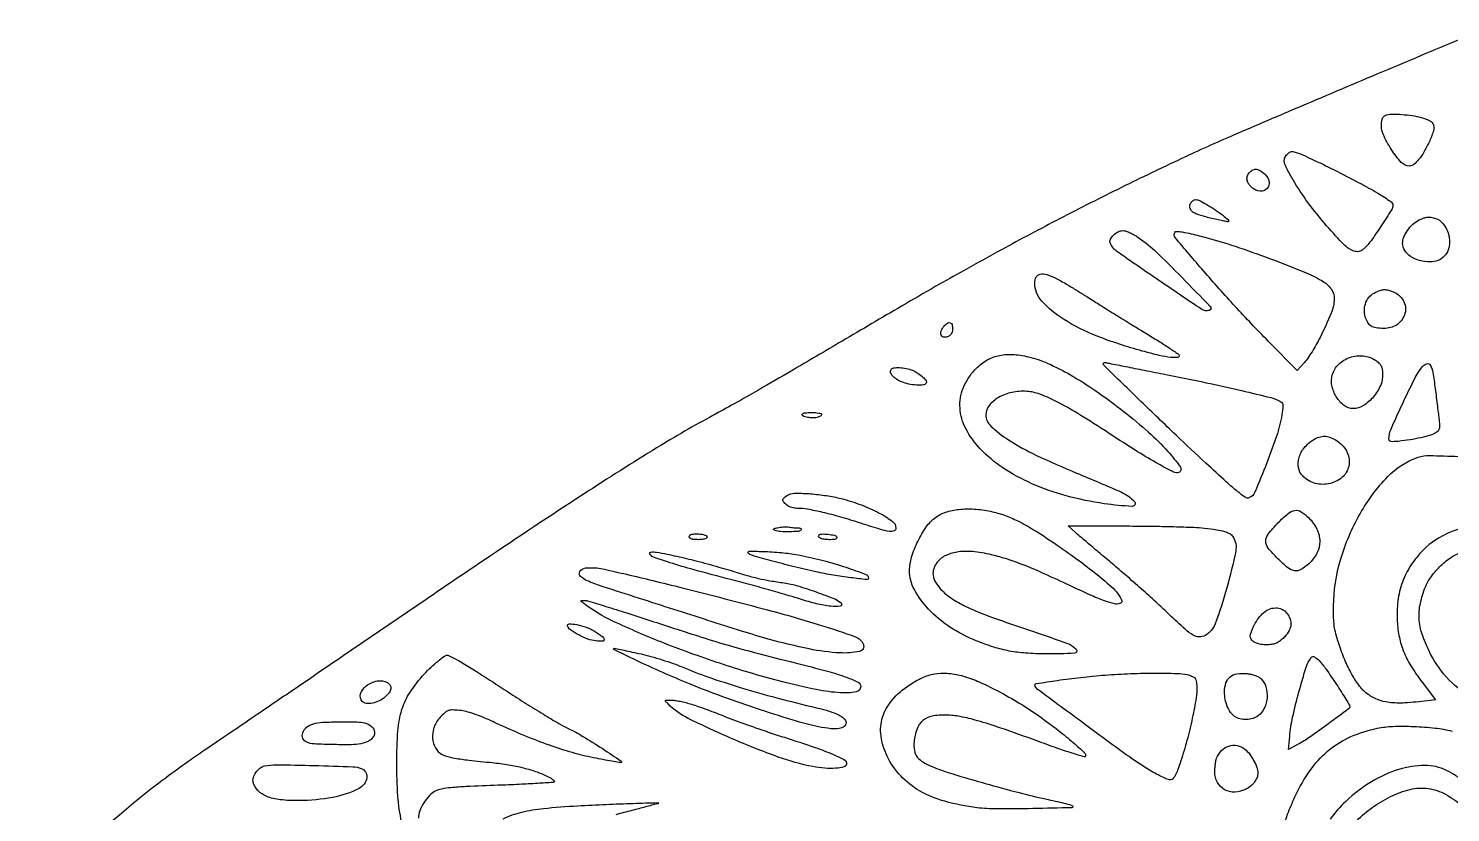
# Model space of a CAD drawing. Header units: inches. Extents: x 164 to 6104, y 4585 to 8790.
# Drawn here: x 5519 to 5571.2, y 5364.5 to 5393.3 of the extents above; entities that cross this region are included whole.
import ezdxf

# ---------------------------------------------------------------- set-up
doc = ezdxf.new("R2010")
doc.units = ezdxf.units.IN
doc.header["$LTSCALE"] = 50
doc.header["$MEASUREMENT"] = 0

# ---------------------------------------------------------------- blocks, each defined once
blk = doc.blocks.new('JACZ-COO-GE-001-CAR-LOGO-R00')
at = {"color": 8}
for points in [[(4631.74, 3511.57, 0.000567), (4592.33, 3495.03, 0.000775), (4550.61, 3477.39, 0.001351), (4516.07, 3462.61, 0.007958), (4489.59, 3450.69, 0.004961), (4458.93, 3435.93, 0.004833), (4427.25, 3419.9, 0.005689), (4397.57, 3404.1, 0.001585), (4378.45, 3393.55, 0.00335), (4363.7, 3385.23, 0.002434), (4346.43, 3375.22, 0.000501), (4316.07, 3357.38, -0.000529), (4290.06, 3342.1, -0.001877), (4273.34, 3332.39, -0.002868), (4260.96, 3325.35, -0.004296), (4250.07, 3319.36, 0.014412), (4221.29, 3302.78, 0.006353), (4184.17, 3279.29, 0.004308), (4133.16, 3245.46, 0.001338), (4057.07, 3193.74, -0.000248), (4036.99, 3180.03, -0.000258), (4017.18, 3166.53, -0.000248), (4000.04, 3154.88, -0.001137), (3990.07, 3148.15, 0.006583), (3982.13, 3142.65, 0.004316), (3973.11, 3136.12, 0.004342), (3964.45, 3129.61, 0.008321), (3957.62, 3124.21, 0.01648), (3900.54, 3074.22, 0.009014)], [(4638.99, 3174.7, -0.082606), (4626.45, 3184.06, -0.072011), (4616.91, 3197.4, -0.032571), (4612.86, 3206.65, -0.063556), (4611.1, 3214.5, -0.068484), (4611.44, 3222.14, -0.043981), (4613.79, 3230.71, -0.064613), (4616.77, 3236.36, -0.042979), (4621.5, 3241.98, -0.043364), (4627.04, 3246.63, -0.073037), (4632.45, 3249.34, -0.097052)], [(4643.05, 3262.74, 0.099462), (4626.85, 3259.67, 0.100277), (4613.14, 3250.58, 0.051686), (4606.81, 3242.79, 0.057463), (4602.48, 3234.13, 0.056189), (4600.16, 3224.54, 0.04604), (4599.82, 3214, 0.036571), (4600.9, 3205.91, 0.04604), (4603.11, 3198.69, 0.041317), (4606.82, 3191.42, 0.022346), (4612.5, 3183.12), (4619.37, 3173.97), (4615.22, 3173.47, -0.014987), (4603.62, 3172.43, -0.045192), (4595.69, 3172.67, -0.064655), (4589.66, 3174.21, -0.068375), (4584.35, 3177.22, -0.069869), (4580.56, 3181.06, -0.031565), (4576.69, 3187, -0.028115), (4573.04, 3194.43, -0.021754), (4569.89, 3202.87, -0.013966), (4568.43, 3207.83, -0.029979), (4567.65, 3211.74, -0.027437), (4567.3, 3215.92, -0.009957), (4567.25, 3221.88, -0.069376), (4570.83, 3245.61, -0.057285), (4580.87, 3269.16, -0.060872), (4594.96, 3288.14, -0.123687), (4610.56, 3298.01, -0.083516), (4616.27, 3298.88, -0.007179), (4631.08, 3298.44, -0.010106)], [(4142.78, 3113.26, -0.044716), (4152.36, 3116.6, -0.037207), (4163.41, 3118.51, -0.010317), (4180.97, 3119.86, -0.002847), (4195.52, 3120.59, -0.003404), (4209.24, 3121.1, -0.000579), (4222, 3121.48, -0.678536), (4222.15, 3121.13, -0.131394), (4221.81, 3120.93, -0.00025), (4215.62, 3119.27, -0.00178), (4208.65, 3117.43, -0.0011), (4200.43, 3115.31, 0.004673)], [(4090.92, 3111.56, -0.035173), (4089.05, 3124.79, -0.017238), (4088.46, 3141.8, -0.018494), (4089.05, 3158.21, -0.056725), (4091.11, 3169.12, -0.070466), (4095.27, 3177.94, -0.041235), (4102.49, 3187.16, -0.016649), (4105.96, 3190.68, -0.018033), (4109.57, 3193.85, -0.014016), (4112.82, 3196.36, -0.155379), (4114.35, 3196.87, -0.115095), (4114.56, 3196.83, -0.001119), (4115.94, 3196.17, -0.003631), (4117.52, 3195.39, -0.002336), (4119.35, 3194.46, -0.020501), (4122.26, 3192.82, -0.002062), (4129, 3188.6, -0.002585), (4136.99, 3183.49, -0.002054), (4145.57, 3177.89, 0.004584), (4154.46, 3172.15, 0.004677), (4163.4, 3166.61, 0.004546), (4171.25, 3161.95, 0.019342), (4176.07, 3159.39, -0.023052), (4183.63, 3155.3, -0.0093), (4193.57, 3149.06, -0.00466), (4203.1, 3142.7, -0.738285), (4202.84, 3141.88, -0.044198), (4202.04, 3141.95, -0.001057), (4198.34, 3142.62, -0.00231), (4194, 3143.43, -0.001566), (4189.06, 3144.4, -0.020772), (4178.23, 3147.03, -0.015431), (4166.5, 3150.79, -0.013644), (4153.58, 3155.78, -0.009239), (4139.14, 3162.13, 0.00747), (4132.74, 3164.97, 0.017164), (4127.83, 3166.86, 0.022588), (4123.85, 3168.05, 0.038377), (4120.42, 3168.63, 0.014206), (4116.82, 3168.85, 0.085446), (4114.97, 3168.59, 0.098158), (4113.42, 3167.74, 0.021672), (4111.18, 3165.69, 0.09152), (4107.95, 3161, 0.097888), (4106.71, 3155.57, 0.107504), (4107.66, 3150.48, 0.133567), (4110.61, 3146.7, 0.090346), (4113.39, 3145.32, 0.025955), (4118.07, 3144.22, 0.016296), (4125.3, 3143.17, 0.00397), (4137.27, 3141.92, -0.017316), (4145.54, 3140.84, -0.020456), (4153.27, 3139.22, -0.022198), (4160.16, 3137.15, -0.033688), (4165.92, 3134.7, -0.020001), (4167.34, 3133.9, -0.035841), (4168.43, 3133.11, -0.045294), (4169.1, 3132.45, -0.387488), (4169.09, 3132.06, -0.183264), (4168.45, 3131.77, -0.000713), (4160.31, 3131.27, -0.003481), (4151.04, 3130.77, -0.002167), (4140.17, 3130.32, 0.001775), (4123.97, 3129.65, 0.012423), (4116.08, 3129.11, 0.025537), (4111.32, 3128.41, 0.070693), (4108.13, 3127.29, 0.08403), (4105.07, 3124.98, 0.049607), (4102.25, 3121.34, 0.049832), (4100.23, 3117.25, 0.090078), (4099.57, 3113.59, 0.187299)], [(4639.86, 3027.24, -0.066979), (4623.75, 3026.19, -0.05844), (4605.56, 3029.6, -0.073931), (4590.17, 3037.03, -0.078576), (4578.31, 3048.17, -0.07794), (4570.43, 3062.46, -0.058112), (4568.68, 3069.82, -0.026077), (4568.04, 3079.76, -0.026099), (4568.44, 3089.74, -0.05622), (4570, 3097.27, -0.061242), (4573.7, 3105.15, -0.051663), (4579.39, 3112.41, -0.047189), (4586.98, 3118.91, -0.036159), (4596.35, 3124.55, -0.059618), (4606.44, 3128.24, -0.09271), (4615.67, 3128.67, -0.091873), (4624.49, 3125.73, -0.057613), (4633.36, 3119.4, -0.042536)], [(4634.37, 3131.99, 0.052249), (4624.99, 3137.94, 0.11812), (4613.94, 3140.47, 0.072171), (4600.64, 3138.41, 0.062667), (4586.64, 3132.1, 0.050759), (4573.51, 3122.12, 0.053419), (4565.59, 3112.96, 0.061652)], [(4541.51, 3108.71, -0.020393), (4544.67, 3117.71, -0.01964), (4548.58, 3126.55, -0.044431), (4556.26, 3139.21, -0.065258), (4565.25, 3148.6, -0.067061), (4576.17, 3155.19, -0.050139), (4589.57, 3159.45, -0.043055), (4597.57, 3160.44, -0.018605), (4608.31, 3160.42, -0.018684), (4619.21, 3159.6, -0.035807), (4627.83, 3157.99, -0.050447)]]:
    blk.add_lwpolyline(points, format="xyb", dxfattribs=at)
for points in [[(4612.07, 3471.71, -0.05131), (4616.49, 3470.07, -0.203778), (4618.35, 3467.93, -0.158886), (4618.33, 3464.72, -0.028725), (4616.1, 3459.11, -0.022273), (4613.44, 3454.01, -0.04052), (4610.77, 3450.15, -0.051484), (4608.24, 3447.64, -0.171208), (4606.07, 3446.88, -0.211998), (4601.91, 3448.72, -0.040615), (4596.77, 3455.43, -0.042467), (4592.66, 3463.17, -0.125706), (4591.76, 3469.07, -0.038444), (4592.04, 3470.67, -0.091997), (4592.54, 3471.76, -0.105665), (4593.35, 3472.51, -0.061874), (4594.57, 3473.03, -0.072171), (4597.45, 3473.44, -0.017922), (4602.22, 3473.25, -0.018833), (4607.43, 3472.66, -0.025436)], [(4567.57, 3444.9, -0.005525), (4580.64, 3438.19, -0.014059), (4589.93, 3432.96, -0.011102), (4596.54, 3428.78, -0.251348), (4597.57, 3426.86, -0.140942), (4596.88, 3424.46, -0.005144), (4591.69, 3416.37, -0.008889), (4586.46, 3408.7, -0.051301), (4583.23, 3405.01, -0.035254), (4581.93, 3403.96, -0.064757), (4580.73, 3403.33, -0.076444), (4579.55, 3403.1, -0.072795), (4578.34, 3403.22, -0.137926), (4573.12, 3406.21, -0.015486), (4563.74, 3416.36, -0.01966), (4554.2, 3428.27, -0.026744), (4546.63, 3439.76, -0.009295), (4543.35, 3445.62, -0.063857), (4542.18, 3448.7, -0.141602), (4542.27, 3450.84, -0.115407), (4543.49, 3452.79, -0.038764), (4544.76, 3453.89, -0.128998), (4545.78, 3454.29, -0.097481), (4547.03, 3454.19, -0.016958), (4549.29, 3453.48, -0.021945), (4551.54, 3452.57, -0.002879), (4556.22, 3450.41, -0.003341), (4561.74, 3447.77, -0.002792)], [(4532.32, 3442.56, -0.169379), (4534.33, 3438.89, -0.235302), (4533.26, 3435.37, -0.224248), (4529.73, 3433.99, -0.162334), (4525.77, 3435.63, -0.065152), (4523.92, 3437.7, -0.111288), (4523.07, 3439.85, -0.129437), (4523.29, 3441.93, -0.106599), (4524.5, 3443.8, -0.089957), (4526.2, 3444.99, -0.147276), (4527.93, 3445.22, -0.108194), (4529.88, 3444.45, -0.035871)], [(4503.07, 3426.89, -0.015356), (4507.12, 3424.32, -0.019234), (4510.7, 3421.69, -0.012488), (4513.52, 3419.31, -0.445293), (4513.53, 3418.54, -0.232935), (4513.13, 3418.43, -0.00328), (4510.58, 3418.89, -0.008332), (4507.6, 3419.5, -0.005295), (4504.14, 3420.31, -0.008893), (4499.6, 3421.52, -0.034596), (4496.87, 3422.5, -0.059095), (4495.18, 3423.49, -0.125732), (4494.25, 3424.67, -0.046169), (4493.89, 3425.74, -0.079231), (4493.81, 3426.68, -0.08677), (4494.04, 3427.53, -0.066449), (4494.55, 3428.35, -0.096914), (4495.9, 3429.46, -0.166869), (4497.32, 3429.69, -0.080079), (4499.31, 3429.01, -0.01148)], [(4620, 3419.9, -0.108902), (4622.52, 3418.25, -0.067083), (4624.64, 3415.4, -0.062155), (4626.08, 3411.83, -0.064208), (4626.57, 3408.05, -0.0876), (4625.85, 3404, -0.105599), (4623.81, 3400.73, -0.107469), (4620.64, 3398.62, -0.093543), (4616.71, 3397.88, -0.062887), (4611.23, 3398.57, -0.08457), (4606.66, 3400.61, -0.102495), (4603.65, 3403.67, -0.144378), (4602.57, 3407.32, -0.097381), (4603.19, 3410.5, -0.053738), (4605.08, 3413.99, -0.052535), (4607.76, 3417.12, -0.07513), (4610.75, 3419.2, -0.02861), (4613.4, 3420.32, -0.066881), (4615.5, 3420.77, -0.072131), (4617.55, 3420.63, -0.037921)], [(4466.8, 3410.85, -0.043132), (4475.84, 3403.67, -0.009713), (4489.85, 3389.9, -0.003589), (4504.21, 3375.01, -0.54929), (4503.74, 3373.1, -0.2314), (4499.88, 3373.62, -0.002678), (4477.89, 3388.44, -0.003627), (4456.54, 3403.23, -0.148918), (4453.11, 3407.62, -0.216786), (4453.22, 3409.46, -0.078668), (4454.83, 3411.59, -0.072622), (4457.2, 3413.3, -0.120394), (4459.57, 3413.88, -0.075504), (4460.9, 3413.68, -0.02386), (4462.79, 3412.99, -0.023219), (4464.85, 3412.01, -0.023828)], [(4502.57, 3410.19, -0.016662), (4516.97, 3405.88, -0.008174), (4535.02, 3399.49, -0.007278), (4552.05, 3392.86, -0.036081), (4561.27, 3388.31, -0.100558), (4566.03, 3384.05, -0.169223), (4567.62, 3378.99, -0.090731), (4566.06, 3371.72, -0.016854), (4560.38, 3359.22, -0.013695), (4558.47, 3355.63, -0.011625), (4556.27, 3351.94, -0.011784), (4554.11, 3348.67, -0.032015), (4552.38, 3346.5), (4548.64, 3342.38), (4533.85, 3357.39, -0.008263), (4516.9, 3375.19, -0.008685), (4500.82, 3393.25, -0.002533), (4486.3, 3410.32, -0.324025), (4486.11, 3412.94, -0.273607), (4487.15, 3413.49, -0.028704), (4489.98, 3413.18, -0.019034), (4494.55, 3412.23, -0.003852)], [(4425.85, 3389.24, -0.014322), (4428.62, 3387.74, -0.003625), (4433.03, 3385.14, -0.003695), (4438.03, 3382.1, -0.003727), (4442.97, 3378.99, 0.002522), (4448.69, 3375.37, 0.001142), (4456.22, 3370.68, 0.00113), (4464.2, 3365.76, 0.001548), (4471.39, 3361.38, -0.004159), (4477.76, 3357.46, -0.006421), (4483.19, 3353.95, -0.002474), (4487.78, 3350.87, -0.166926), (4488.33, 3350.13, -0.479285), (4487.6, 3349.02, -0.052582), (4484.08, 3349.05, -0.02921), (4478.17, 3350.08, -0.009244), (4469.49, 3352.29, -0.025345), (4446.45, 3359.89, -0.049118), (4429.16, 3368.61, -0.067088), (4418.15, 3377.88, -0.186439), (4414.57, 3387.15, -0.124843), (4415.33, 3390.16, -0.226329), (4417.35, 3391.62, -0.12866), (4420.78, 3391.37, -0.034946)], [(4598.14, 3382.41, -0.09533), (4601.13, 3380.43, -0.091492), (4603.22, 3377.45, -0.094734), (4604.07, 3374.01, -0.111656), (4603.5, 3370.71, -0.06917), (4601.78, 3367.78, -0.082802), (4599.4, 3365.62, -0.080828), (4596.41, 3364.32, -0.062279), (4592.87, 3363.88, -0.036731), (4589.01, 3364.16, -0.102584), (4586.48, 3365.09, -0.120429), (4584.76, 3366.85, -0.061208), (4583.51, 3369.69, -0.083347), (4583.02, 3373.54, -0.088416), (4583.85, 3377.25, -0.092084), (4585.85, 3380.33, -0.100172), (4588.78, 3382.37, -0.022127), (4591.56, 3383.44, -0.079372), (4593.43, 3383.74, -0.078713), (4595.31, 3383.45, -0.021535)], [(4372.57, 3363.91, -0.047224), (4372.44, 3362.56, -0.068709), (4372.06, 3361.43, -0.076469), (4371.42, 3360.53, -0.077896), (4370.55, 3359.87, -0.138281), (4368.24, 3359.36, -0.279704), (4366.76, 3360.38, -0.199559), (4366.7, 3362.57, -0.092587), (4368.22, 3365.05, -0.058657), (4369.95, 3366.55, -0.217489), (4371.33, 3366.8, -0.257733), (4372.26, 3365.91, -0.07667)], [(4352.01, 3342.47, -0.043747), (4354.87, 3340.97, -0.046236), (4357.36, 3339.02, -0.051492), (4359.01, 3337.11, -0.299261), (4359.05, 3335.84, -0.238593), (4357.64, 3334.98, -0.03324), (4354.13, 3334.94, -0.036194), (4350.13, 3335.44, -0.045869), (4346.56, 3336.5, -0.048034), (4343.86, 3337.89, -0.072696), (4341.87, 3339.63, -0.101061), (4340.89, 3341.39, -0.218014), (4341.08, 3342.9, -0.230144), (4342.38, 3343.72, -0.038016), (4345.42, 3343.83, -0.03951), (4348.91, 3343.42, -0.049599)], [(4411.33, 3349.37, -0.047298), (4421.26, 3346.02, -0.025269), (4432.81, 3340.13, -0.021506), (4445.83, 3331.89, -0.013675), (4460.27, 3321.24, -0.017048), (4472.71, 3310.84, -0.026787), (4482.57, 3301, -0.028024), (4488.98, 3293.03, -0.490927), (4488.16, 3290.27, -0.2119), (4485.54, 3290.41, -0.010265), (4477.66, 3294.61, -0.012655), (4467.1, 3300.86, -0.004735), (4452.61, 3310.16, 0.006543), (4436.61, 3320.33, 0.020295), (4425.47, 3326.6, 0.030002), (4417.1, 3330.26, 0.070097), (4410.42, 3331.7, 0.070454), (4402.88, 3331.18, 0.077664), (4396.04, 3328.57, 0.092431), (4391.25, 3324.51, 0.172414), (4389.57, 3319.78, 0.208944), (4392.12, 3313.94, 0.043677), (4401.15, 3306.94, 0.032379), (4415.44, 3298.99, 0.012996), (4435.9, 3289.94, -0.006164), (4458.87, 3280.14, -0.105316), (4465.49, 3275.36, -0.667708), (4464.32, 3272.9, -0.023594), (4450.07, 3274.27, -0.030614), (4430.58, 3278.31, -0.037893), (4413.12, 3284.5, -0.04158), (4398.3, 3292.6, -0.057631), (4386.71, 3302.32, -0.068419), (4379.33, 3312.64, -0.104246), (4376.34, 3323.19, -0.113688), (4377.96, 3333.4, -0.093164), (4383.93, 3342.71, -0.06465), (4389.53, 3347.3, -0.079802), (4395.75, 3349.92, -0.073067), (4402.91, 3350.58, -0.044586)], [(4481.57, 3340.33, -0.003596), (4502.1, 3336.14, -0.005147), (4520.24, 3332.1, -0.003346), (4535.29, 3328.48, -0.062283), (4539.84, 3326.73, -0.082964), (4540.82, 3325.98, -0.134129), (4541.3, 3325.05, -0.076357), (4541.39, 3323.64, -0.014143), (4541.08, 3321.04, -0.041787), (4538.55, 3310.22, -0.014528), (4533.16, 3295.11, -0.007806), (4527.07, 3280.17, -0.203119), (4524, 3277.21, -0.247744), (4522.28, 3277.42, -0.018547), (4518.38, 3280.34, -0.014249), (4512.44, 3285.42, -0.002792), (4502.07, 3294.92, -0.003594), (4486.75, 3309.33, -0.00217), (4468.79, 3326.6, -0.000189), (4450, 3344.85, -0.202614), (4449.57, 3345.87, -0.230192), (4449.71, 3346.15, -0.105201), (4450.08, 3346.34, -0.071786), (4450.65, 3346.4, -0.043216), (4451.32, 3346.31, 0.004334), (4452.64, 3346.04, 0.000057), (4460.93, 3344.4, 0.000163), (4470.52, 3342.5, 0.000107)], [(4588.67, 3347.6, -0.032523), (4590.49, 3346.19, -0.08751), (4591.51, 3344.92, -0.082261), (4592.07, 3343.33, -0.026469), (4592.36, 3340.83, -0.117348), (4591.36, 3334.92, -0.074269), (4587.69, 3328.92, -0.076269), (4582.56, 3324.42, -0.142698), (4577.31, 3322.88, -0.164375), (4572.75, 3324.42, -0.091521), (4568.76, 3328.8, -0.086574), (4566.44, 3334.57, -0.122932), (4566.63, 3340.09, -0.131289), (4569.91, 3345.55, -0.110691), (4575.67, 3349.07, -0.108636), (4582.49, 3349.84, -0.122395)], [(4619.22, 3333.18, 0.000083), (4619.78, 3328.67, 0.000078), (4620.34, 3324.07, 0.000077), (4620.85, 3319.99, 0.000268), (4621.18, 3317.35, -0.015455), (4621.42, 3314.78, -0.052244), (4621.35, 3313.1, -0.0826), (4620.97, 3311.92, -0.100831), (4620.24, 3311.02, -0.091846), (4617.9, 3309.71, -0.018706), (4613.32, 3308.35, -0.019157), (4607.81, 3307.16, -0.017064), (4602, 3306.33, -0.006783), (4598.31, 3305.99, -0.058803), (4596.67, 3306.05, -0.179911), (4595.88, 3306.49, -0.177681), (4595.57, 3307.34, -0.102551), (4596.55, 3312.09, -0.006433), (4602.44, 3325.2, -0.00915), (4608.62, 3337.92, -0.048892), (4612.77, 3344.41, -0.158479), (4614.92, 3345.85, -0.343918), (4616.66, 3345.14, -0.087829), (4618.01, 3341.39, -0.012218)], [(4305.57, 3319.95, -0.273255), (4305.01, 3319, -0.071345), (4303.29, 3318.35, -0.057664), (4300.97, 3318.11, -0.051227), (4298.55, 3318.38, -0.04019), (4295.96, 3319.17, -0.506421), (4295.74, 3320.02, -0.202741), (4297.06, 3320.72, -0.022382), (4300.57, 3320.88, -0.017551), (4302.49, 3320.81, -0.02856), (4304.1, 3320.6, -0.028129), (4305.3, 3320.31, -0.329699)], [(4568.33, 3306.88, -0.059251), (4571.52, 3304.38, -0.071397), (4573.81, 3301.33, -0.075903), (4575.05, 3297.93, -0.080295), (4575.18, 3294.38, -0.169675), (4572.17, 3288.26, -0.133738), (4565.68, 3284.63, -0.125337), (4557.9, 3284.66, -0.141555), (4551.49, 3288.46, -0.145805), (4549.36, 3292.72, -0.1161), (4549.65, 3297.87, -0.100301), (4552.34, 3302.96, -0.084215), (4556.96, 3306.97, -0.05511), (4559.86, 3308.33, -0.084013), (4562.6, 3308.77, -0.082888), (4565.37, 3308.29, -0.052256)], [(4315.58, 3276.88, -0.026834), (4325.93, 3273.63, -0.034013), (4335.06, 3269.5, -0.034425), (4341.85, 3265.22, -0.239386), (4343.57, 3261.83, -0.299814), (4342.64, 3260.42, -0.136547), (4340.36, 3260.11, -0.039609), (4335.68, 3261.14, -0.004824), (4325.65, 3264.3, 0.008756), (4315.38, 3267.45, 0.012566), (4306.17, 3269.85, 0.013888), (4298.47, 3271.42, 0.043526), (4293.22, 3271.88, -0.077944), (4290.37, 3272.33, -0.071761), (4287.71, 3273.63, -0.093744), (4286.05, 3275.29, -0.29645), (4286.01, 3276.79, -0.066832), (4286.45, 3277.33, -0.027473), (4287.18, 3277.93, -0.026582), (4288.04, 3278.51, -0.030805), (4288.92, 3278.95, -0.10657), (4292.53, 3279.68, -0.016019), (4299.95, 3279.34, -0.018726), (4308.16, 3278.39, -0.024324)], [(4391.98, 3270.38, -0.032785), (4399.06, 3268.39, -0.030876), (4405.97, 3265.46, -0.023463), (4413.94, 3260.99, -0.009064), (4424.57, 3254.1, -0.009762), (4436.14, 3245.96, -0.012631), (4446.4, 3238.03, -0.011557), (4454.57, 3231.07, -0.079561), (4457.88, 3227, -0.010525), (4458.92, 3225.11, -0.109295), (4459.15, 3224.26, -0.245229), (4458.89, 3223.7, -0.072356), (4458.06, 3223.23, -0.15106), (4455.4, 3223.06, -0.027824), (4450.63, 3224.48, -0.019123), (4443.59, 3227.31, -0.005009), (4432.52, 3232.4, 0.004477), (4419.38, 3238.46, 0.011099), (4409.61, 3242.6, 0.014561), (4401.5, 3245.56, 0.017642), (4393.73, 3247.84, 0.033206), (4383.88, 3249.67, 0.059173), (4375.65, 3249.66, 0.07613), (4369.22, 3247.87, 0.120867), (4364.74, 3244.36, 0.083786), (4362.93, 3241.05, 0.116784), (4362.59, 3237.69, 0.101498), (4363.81, 3234.2, 0.051855), (4366.6, 3230.47, 0.060595), (4371.92, 3225.94, 0.034526), (4379.28, 3221.77, 0.023033), (4389.93, 3217.27, 0.007244), (4406.25, 3211.51, -0.003369), (4430.49, 3203.16, -0.112311), (4435.66, 3199.91, -0.650221), (4434.85, 3197.79, -0.014304), (4420.27, 3197.48, -0.015741), (4409.89, 3197.89, -0.029077), (4401.52, 3198.97, -0.030342), (4393.58, 3200.98, -0.018968), (4384.55, 3204.23, -0.049103), (4371.21, 3211.21, -0.057926), (4360.27, 3220.34, -0.066342), (4353.01, 3230.38, -0.124193), (4350.57, 3240.04, -0.074558), (4351.6, 3246.9, -0.038511), (4354.78, 3255, -0.038561), (4359.13, 3262.44, -0.082761), (4363.74, 3267.18, -0.080294), (4369.01, 3269.89, -0.050409), (4375.79, 3271.36, -0.044842), (4383.61, 3271.54, -0.035577)], [(4554.58, 3267.1, -0.082303), (4558.76, 3261.26, -0.114972), (4560.21, 3255.03, -0.118478), (4558.74, 3248.93, -0.091107), (4554.56, 3243.49, -0.053428), (4550.54, 3240.57, -0.173211), (4547.35, 3240, -0.129749), (4543.94, 3241.53, -0.025002), (4538.85, 3246.1, -0.027352), (4533.85, 3251.62, -0.172007), (4532.6, 3255.15, -0.168594), (4533.84, 3258.72, -0.02604), (4538.86, 3264.43, -0.024916), (4544.04, 3269.23, -0.133145), (4547.5, 3270.83, -0.183766), (4550.69, 3270.2, -0.056817)], [(4245.98, 3258.27, -0.155072), (4246.96, 3257.49, -0.407494), (4246.81, 3256.69, -0.118548), (4245.21, 3256.06, -0.035017), (4242.57, 3255.88, -0.032297), (4240.12, 3256.04, -0.093345), (4238.51, 3256.56, -0.233807), (4237.97, 3257.34, -0.238374), (4238.26, 3258.24, -0.17189), (4239.29, 3258.73, -0.025004), (4241.65, 3258.86, -0.029156), (4244.13, 3258.72, -0.063663)], [(4293.75, 3261.88, -0.05136), (4294.45, 3261.81, -0.111595), (4294.94, 3261.58, -0.186233), (4295.14, 3261.26, -0.186642), (4295.07, 3260.88, -0.239812), (4293.83, 3260.13, -0.013673), (4289.24, 3259.9, -0.020129), (4284.65, 3259.99, -0.079234), (4281.9, 3260.6, -0.034601), (4281.03, 3261.01, -0.466607), (4280.98, 3261.32, -0.156064), (4281.43, 3261.61, -0.008648), (4283.07, 3262.02, -0.027664), (4284.43, 3262.25, -0.017388), (4286.03, 3262.39, -0.017448), (4287.63, 3262.41, -0.030341), (4288.94, 3262.3, 0.008091), (4290.19, 3262.14, 0.006284), (4291.54, 3262, 0.006358), (4292.81, 3261.91, 0.015249)], [(4313.33, 3257.13, -0.227987), (4313.25, 3256.59, -0.153061), (4312.77, 3256.19, -0.07355), (4311.77, 3255.95, -0.022674), (4310.23, 3255.88, -0.024901), (4307.36, 3256.02, -0.060598), (4305.29, 3256.49, -0.125301), (4304.24, 3257.19, -0.332523), (4304.17, 3258.04, -0.253687), (4305.47, 3258.78, -0.03057), (4308.88, 3258.65, -0.030403), (4312.24, 3258.11, -0.264073)], [(4501.32, 3261.8, -0.010335), (4507.54, 3260.98, -0.034406), (4511.56, 3260.07, -0.054637), (4514.2, 3258.96, -0.119002), (4515.8, 3257.48, -0.199957), (4517.26, 3250.05, -0.018126), (4512.73, 3231.29, -0.018647), (4506.84, 3212.93, -0.184976), (4501.64, 3206.91, -0.128385), (4498.56, 3206.17, -0.128059), (4495.51, 3207.03, -0.052543), (4491.37, 3210.08, -0.006715), (4483.3, 3217.63, 0.006176), (4477.47, 3223.09, 0.003065), (4469.96, 3229.88, 0.003042), (4462.09, 3236.82, 0.004458), (4455.07, 3242.82, -0.000515), (4448.67, 3248.21, -0.000622), (4442.67, 3253.29, -0.000528), (4437.62, 3257.57, -0.004223), (4435.32, 3259.57), (4431.56, 3262.88), (4461.61, 3262.88, -0.003241), (4473.82, 3262.8, -0.003547), (4485.67, 3262.56, -0.00332), (4495.8, 3262.22, -0.017656)], [(4236.57, 3246.28, -0.005876), (4241.38, 3245.09, -0.003279), (4247.22, 3243.53, -0.00327), (4253.1, 3241.89, -0.005301), (4258.07, 3240.4, 0.00511), (4266.79, 3237.79, 0.012818), (4273.21, 3236.12, 0.014591), (4279.2, 3234.9, 0.0087), (4286.39, 3233.79, -0.038369), (4293.46, 3232.26, -0.013949), (4303.22, 3229.05, -0.009527), (4312.67, 3225.44, -0.124269), (4315.68, 3223.25, -0.596251), (4315.12, 3221.86, -0.054652), (4310.4, 3221.85, -0.032066), (4302.96, 3223.12, -0.022356), (4294.77, 3225.46, 0.009616), (4289.04, 3227.26, 0.002591), (4279.88, 3229.89, 0.002623), (4269.44, 3232.76, 0.002714), (4259.1, 3235.5, -0.003385), (4240.39, 3240.47, -0.010901), (4228.04, 3244.13, -0.008554), (4219.42, 3247.06, -0.230352), (4217.78, 3248.74, -0.492696), (4218.35, 3249.58, -0.047729), (4221.21, 3249.48, -0.021303), (4226.55, 3248.54, -0.003685)], [(4294.59, 3247.92, -0.016302), (4306.48, 3245.21, -0.016595), (4318.09, 3241.75, -0.008797), (4328.22, 3238.16, -0.312779), (4329.57, 3236.21, -0.444445), (4328.78, 3235.5, -0.004605), (4320.5, 3236.42, -0.012131), (4311.51, 3237.73, -0.012557), (4302.7, 3239.47, -0.005596), (4290.97, 3242.22, -0.006422), (4279.82, 3245.12, -0.002685), (4269.91, 3247.89, -0.126341), (4268.12, 3248.94, -0.667414), (4268.54, 3249.96, -0.011262), (4276.77, 3249.83, -0.01607), (4286.2, 3249.16, -0.022227)], [(4234.27, 3231.28, -0.002888), (4277.95, 3220.02, -0.011044), (4304.95, 3212.24, -0.010151), (4323.01, 3206.21, -0.218766), (4326.93, 3202.38, -0.46364), (4324.93, 3198.74, -0.063491), (4315.05, 3198, -0.037375), (4299.2, 3200.04, -0.017194), (4278.96, 3204.92, -0.008907), (4264.73, 3209.15, -0.000845), (4230.13, 3220.18, -0.00047), (4193.95, 3231.82, -0.020172), (4186.38, 3234.6, -0.083787), (4182.4, 3237.1, -0.369655), (4182.05, 3239.63, -0.226509), (4184.95, 3241.42, -0.054014), (4190.77, 3241.41, -0.028376), (4194.57, 3240.78, -0.001693), (4205.9, 3238.18, -0.00254), (4219.38, 3234.97, -0.001872)], [(4218.32, 3214.46, 0.001669), (4242.32, 3206.68, 0.006556), (4257.19, 3202.12, 0.007341), (4271.36, 3198.21, 0.00249), (4292.07, 3192.92, -0.004809), (4308.62, 3188.62, -0.02059), (4318.34, 3185.56, -0.029418), (4324.21, 3183.04, -0.283973), (4325.57, 3180.83, -0.366715), (4323.19, 3178.02, -0.056321), (4315.29, 3177.61, -0.035353), (4302.9, 3179.24, -0.012724), (4285.57, 3183.24, -0.015904), (4255.41, 3192.05, -0.014898), (4225.21, 3202.94, -0.014691), (4199.18, 3214.1, -0.055709), (4184.07, 3223.27, -0.005091), (4182.73, 3224.33, -0.269268), (4182.62, 3224.62, -0.356318), (4182.83, 3224.8, -0.007203), (4184.32, 3224.85, -0.076623), (4185.97, 3224.62, -0.001165), (4195.24, 3221.81, -0.003105), (4205.99, 3218.45, -0.002045)], [(4543.5, 3218.24, -0.079933), (4545.11, 3215.33, -0.111913), (4545.48, 3212.39, -0.102507), (4544.54, 3209.39, -0.058789), (4542.32, 3206.3, -0.029869), (4540.58, 3204.61, -0.049531), (4538.9, 3203.44, -0.053374), (4537.12, 3202.68, -0.042067), (4535.07, 3202.23, -0.05091), (4531.74, 3202.14, -0.057735), (4528.61, 3202.74, -0.066912), (4526.17, 3203.88, -0.159612), (4524.92, 3205.42, -0.169461), (4524.85, 3207.58, -0.033957), (4526.27, 3211.22, -0.035748), (4528.41, 3215.01, -0.050452), (4530.86, 3218.01, -0.088243), (4534, 3220.21, -0.104186), (4537.53, 3221.02, -0.112821), (4540.87, 3220.32, -0.118801)], [(4189.49, 3209.12, -0.017162), (4193.49, 3206.45, -0.206501), (4194.42, 3204.89, -0.443491), (4193.65, 3203.98, -0.036647), (4190.16, 3204.12, -0.062801), (4186.17, 3205.08, -0.031589), (4181.45, 3207.23, -0.028271), (4177.29, 3209.75, -0.16361), (4175.77, 3211.78, -0.510923), (4176.55, 3212.87, -0.048287), (4180.42, 3212.5, -0.039563), (4185.31, 3211.15, -0.05111)], [(4213.32, 3197.46, -0.013851), (4218.34, 3196.21, -0.008699), (4224.13, 3194.49, -0.008731), (4229.78, 3192.59, -0.015771), (4234.32, 3190.82, 0.017643), (4247.52, 3185.72, 0.009717), (4263.99, 3180.37, 0.008857), (4282.73, 3175.04, 0.007238), (4302.95, 3169.99, -0.016376), (4309.7, 3168.17, -0.043102), (4314.34, 3166.31, -0.066005), (4317.16, 3164.38, -0.2129), (4318.07, 3162.35, -0.229517), (4317.12, 3160.39, -0.130863), (4314.66, 3159.33, -0.065523), (4310.39, 3159.26, -0.020043), (4304, 3160.25, -0.025783), (4292.84, 3163.05, -0.005922), (4274.34, 3168.95, -0.00645), (4254.65, 3175.78, -0.010255), (4238.01, 3182.18, -0.007106), (4224.48, 3187.93, -0.006423), (4210.66, 3194.25, -0.004946), (4199.36, 3199.73, -0.864569), (4199.57, 3200.36, -0.008187), (4201.12, 3200.06, -0.000909), (4204.64, 3199.33, -0.001107), (4208.83, 3198.43, -0.000896)], [(4568.72, 3181.93, -0.003332), (4571.35, 3177.87, -0.005124), (4573.56, 3174.31, -0.001886), (4575.41, 3171.24, -0.135536), (4575.57, 3170.67, -0.236785), (4574.93, 3169.39, -0.0016), (4564.65, 3161.77, -0.006113), (4555.07, 3154.9, -0.027882), (4549.24, 3151.29), (4544.25, 3148.58), (4544.88, 3155.48, -0.031772), (4546.37, 3165.1, -0.01247), (4549.59, 3178.14, -0.009412), (4553.28, 3190.7, -0.088512), (4555.88, 3195.66, -0.374211), (4557.46, 3195.98, -0.074962), (4559.92, 3194.04, -0.034777), (4563.45, 3189.69, -0.008187)], [(4083.64, 3182.84, -0.133658), (4085.08, 3181.47, -0.175806), (4085.44, 3179.71, -0.125652), (4084.58, 3177.65, -0.055836), (4082.54, 3175.51, -0.060177), (4079.43, 3173.47, -0.065444), (4076.01, 3172.31, -0.076563), (4072.94, 3172.17, -0.170995), (4070.85, 3173.17, -0.282275), (4069.92, 3177.05, -0.153108), (4072.88, 3181.2, -0.116446), (4078.42, 3183.65, -0.170554)], [(4377.11, 3186.38, -0.042084), (4385.19, 3183.6, -0.016859), (4395.73, 3178.53, -0.016406), (4406.9, 3172.21, -0.018666), (4417.15, 3165.42, -0.008488), (4426.62, 3158.38, -0.014692), (4434.21, 3152.17, -0.00896), (4440.05, 3146.91, -0.300015), (4440.47, 3145.17, -0.398899), (4439.82, 3144.84, -0.003078), (4433.65, 3146.74, -0.007908), (4425.9, 3149.33, -0.003384), (4415.61, 3153.02, 0.004105), (4397.24, 3159.57, 0.014326), (4385.24, 3163.36, 0.022064), (4376.46, 3165.45, 0.041101), (4369.2, 3166.23, 0.05308), (4362.05, 3165.64, 0.12856), (4357.3, 3163.39, 0.133841), (4354.37, 3159.17, 0.059741), (4352.88, 3152.52, 0.06671), (4353.02, 3148.04, 0.126475), (4354.48, 3144.76, 0.099405), (4357.62, 3142.09, 0.031289), (4363.22, 3139.43, 0.021633), (4372.63, 3136.13, 0.004681), (4389.18, 3131.28, 0.005176), (4406.52, 3126.57, 0.010961), (4420.07, 3123.36, -0.003683), (4425.11, 3122.24, -0.00553), (4429.49, 3121.18, -0.002447), (4433.2, 3120.22, -0.1155), (4433.89, 3119.86, -0.682848), (4433.54, 3118.89, -0.001726), (4413.61, 3118.41, -0.005486), (4395.01, 3118.23, -0.03068), (4385.07, 3118.85, -0.035862), (4368.53, 3122.13, -0.063508), (4355.72, 3127.46, -0.074692), (4346.08, 3135.1, -0.074253), (4339.09, 3145.25, -0.07997), (4335.97, 3155.51, -0.109513), (4336.76, 3165.11, -0.103831), (4341.61, 3173.84, -0.066149), (4350.35, 3181.57, -0.04048), (4356.99, 3185.3, -0.063246), (4363.24, 3187.26, -0.063896), (4369.73, 3187.58, -0.04229)], [(4493.57, 3186.57, -0.032457), (4495.6, 3185.73, -0.134788), (4496.59, 3184.85, -0.110169), (4497.09, 3183.5, -0.018246), (4497.37, 3180.73, -0.058242), (4497.07, 3174.99, -0.010885), (4495.08, 3164.64, -0.012149), (4492.34, 3153.25, -0.015387), (4489.24, 3142.88, -0.007667), (4487.54, 3138.05, -0.033423), (4486.31, 3135.28, -0.061023), (4485.22, 3133.71, -0.176416), (4484.07, 3133.09, -0.131499), (4482.84, 3133.24, -0.012498), (4480.06, 3134.43, -0.015284), (4476.76, 3136.07, -0.011464), (4473.23, 3138.07, -0.022143), (4462.73, 3144.97, -0.00268), (4440.43, 3161.29, -0.000505), (4415.83, 3179.52, -0.190649), (4414.67, 3181.38, -0.420343), (4415.32, 3182.29, -0.0027), (4426.13, 3183.95, -0.009009), (4438.05, 3185.49, -0.007853), (4450.57, 3186.68, -0.010722), (4463.51, 3187.43, -0.009731), (4476.89, 3187.66, -0.007329), (4488.74, 3187.45, -0.07433)], [(4530.21, 3184.75, -0.133963), (4532.69, 3180.7, -0.088437), (4533.28, 3175.25, -0.086989), (4531.94, 3169.84, -0.122682), (4528.91, 3165.93, -0.091592), (4526.2, 3164.51, -0.066745), (4522.83, 3163.93, -0.067054), (4519.44, 3164.27, -0.094728), (4516.69, 3165.51, -0.088446), (4514.62, 3167.59, -0.055666), (4512.98, 3170.61, -0.050715), (4511.93, 3174.24, -0.04548), (4511.57, 3178.16, -0.078361), (4512.29, 3182.69, -0.144695), (4514.38, 3185.75, -0.134086), (4517.92, 3187.32, -0.063114), (4522.97, 3187.44, -0.027728), (4525.21, 3187.08, -0.035803), (4527.21, 3186.5, -0.039932), (4528.9, 3185.71, -0.059677)], [(4239.17, 3171.77, -0.009682), (4242.51, 3170.67, -0.0038), (4247.08, 3169.03, -0.003759), (4251.99, 3167.17, -0.004679), (4256.53, 3165.37, 0.009359), (4261.9, 3163.3, 0.003266), (4269.7, 3160.51, 0.003242), (4278.33, 3157.55, 0.003779), (4286.57, 3154.85, -0.004876), (4302.25, 3149.68, -0.019579), (4311.66, 3146.06, -0.025572), (4317.42, 3143.23, -0.323073), (4318.39, 3141.16, -0.294203), (4317.02, 3139.71, -0.04142), (4312.77, 3139.05, -0.037943), (4307.19, 3139.06, -0.027851), (4301.07, 3139.89, -0.039439), (4283.44, 3144.76, -0.015179), (4259.81, 3154.14, -0.013068), (4237.43, 3164.54, -0.080003), (4227.1, 3171.93, -0.011682), (4225.85, 3173.22, -0.377524), (4225.84, 3173.63, -0.215652), (4226.3, 3173.85, -0.005267), (4228.74, 3173.88, -0.037691), (4230.59, 3173.74, -0.012096), (4233.3, 3173.26, -0.01199), (4236.3, 3172.58, -0.013136)], [(4072.94, 3161.93, -0.120993), (4076.19, 3159.68, -0.225338), (4077.07, 3156.68, -0.194175), (4075.29, 3153.75, -0.09502), (4071.3, 3151.8, -0.061715), (4066.44, 3151.11, -0.008812), (4056.36, 3151.12, -0.007361), (4046.18, 3151.45, -0.089607), (4042.4, 3152.32, -0.195547), (4040.44, 3154.3, -0.187609), (4040.37, 3157.13, -0.136026), (4042.39, 3159.97, -0.100513), (4045.83, 3161.76, -0.059367), (4050.51, 3162.53, -0.009464), (4059.82, 3162.76, -0.008093), (4069.19, 3162.67, -0.084461)], [(4521.96, 3148.78, -0.065831), (4524.26, 3146.43, -0.035776), (4526.44, 3143.02, -0.035736), (4528.06, 3139.45, -0.089087), (4528.57, 3136.64, -0.091462), (4528.15, 3134.34, -0.066046), (4526.9, 3132.05, -0.060876), (4524.98, 3129.99, -0.055485), (4522.56, 3128.37, -0.10835), (4516.86, 3126.85, -0.138812), (4511.59, 3128.08, -0.145238), (4507.92, 3131.83, -0.12253), (4506.57, 3137.24, -0.018038), (4506.64, 3139.14, -0.015383), (4506.85, 3141.15, -0.015656), (4507.15, 3142.96, -0.041782), (4507.51, 3144.22, -0.103753), (4510.01, 3148.12, -0.122592), (4513.73, 3150.4, -0.127317), (4517.98, 3150.63, -0.117025)], [(4070.34, 3138.94, -0.351663), (4073.12, 3134.13, -0.239475), (4069.25, 3128.75, -0.074429), (4055.75, 3124.13, -0.042632), (4038.57, 3122.49, -0.02799), (4028.84, 3122.93, -0.07023), (4021.96, 3124.63, -0.104118), (4017.49, 3127.62, -0.133085), (4015.09, 3131.92, -0.135004), (4015.15, 3134.33, -0.078514), (4016.41, 3136.95, -0.07643), (4018.47, 3139.12, -0.112719), (4020.84, 3140.22, -0.05616), (4026.97, 3140.83, -0.003116), (4046.22, 3140.45, -0.002307), (4065.92, 3139.85, -0.084147)]]:
    blk.add_lwpolyline(points, format="xyb", close=True, dxfattribs=at)

msp = doc.modelspace()

# ---------------------------------------------------------------- block references
at = {"xscale": 0.07174195398747743, "yscale": 0.07174195398747743, "zscale": 0.07174195398747743}
msp.add_blockref('JACZ-COO-GE-001-CAR-LOGO-R00', (5239.21848, 5140.95246), dxfattribs=at)

doc.saveas('drawing.dxf')
